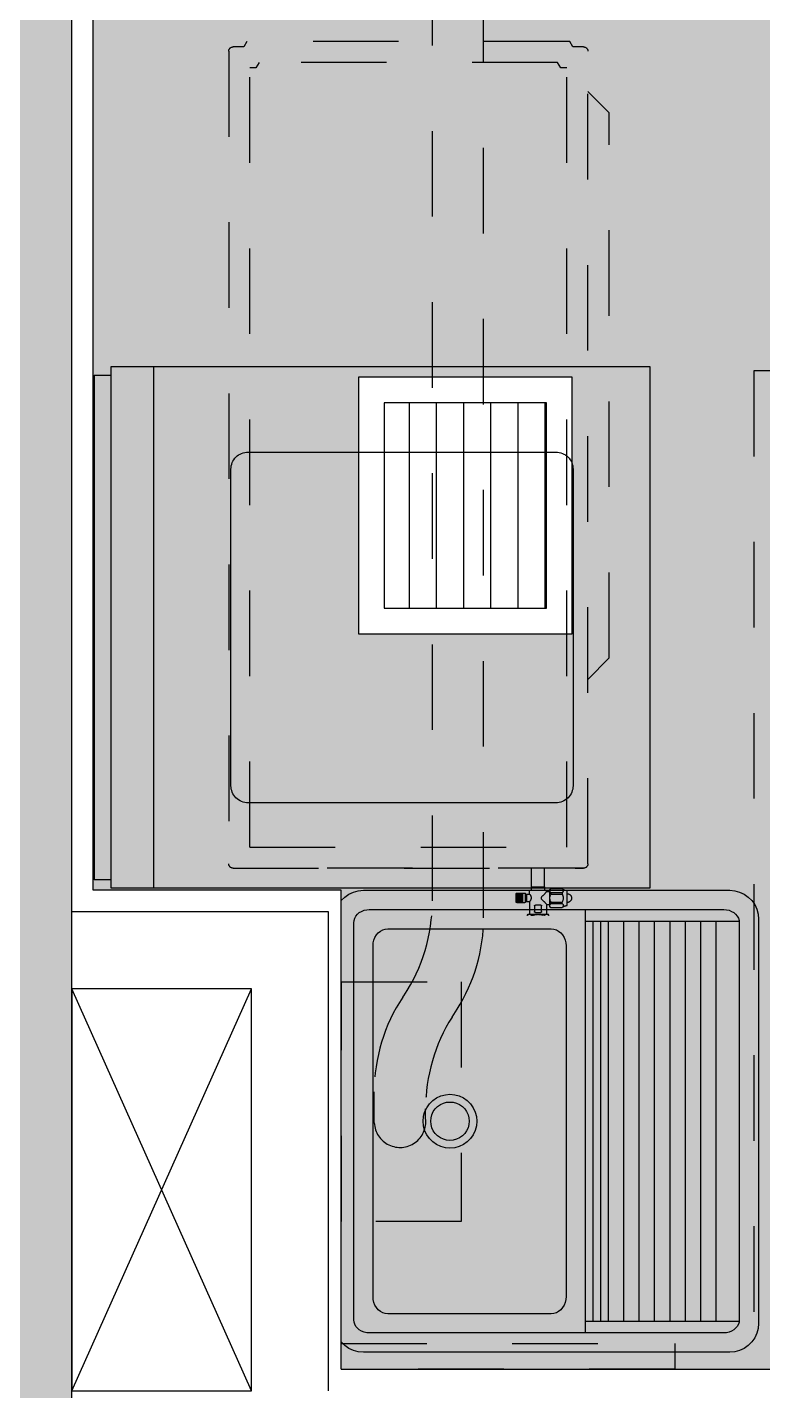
# Model space of a CAD drawing. Header units: metres. Extents: x -23 to 570, y -25 to 184.
# Drawn here: x 25.568 to 26.428, y 7.32 to 8.914 of the extents above; entities that cross this region are included whole.
import ezdxf

# ---------------------------------------------------------------- set-up
doc = ezdxf.new("R2010")
doc.units = ezdxf.units.M
doc.header["$LTSCALE"] = 0.1
for name, pattern in [('DUPLEX INFERIOR$0$10-GGBS-DUO-GAS-DUPLEXINF-T1-PR$0$05_GGP274BSGAAPTIPOT1$0$DASHED', [0.75, 0.5, -0.25]), ('DUPLEX INFERIOR$0$DASHEDX2', [1.5, 1, -0.5]), ('DUPLEX INFERIOR$0$HIDDEN', [9.525, 6.35, -3.175])]:
    doc.linetypes.add(name, pattern=pattern)
for name, color, linetype in [('DUPLEX INFERIOR$0$10-GGBS-DUO-GAS-DUPLEXINF-T1-PR$0$05_GGP274BSGAAPTIPOT1$0$GG-GA0105', 5, 'DUPLEX INFERIOR$0$10-GGBS-DUO-GAS-DUPLEXINF-T1-PR$0$05_GGP274BSGAAPTIPOT1$0$DASHED'), ('DUPLEX INFERIOR$0$3', 2, 'Continuous'), ('DUPLEX INFERIOR$0$4', 2, 'Continuous'), ('DUPLEX INFERIOR$0$5', 2, 'Continuous'), ('DUPLEX INFERIOR$0$ARQ-ALV ACAB', 4, 'Continuous'), ('DUPLEX INFERIOR$0$ARQ-ALV OSSO', 5, 'Continuous'), ('DUPLEX INFERIOR$0$ARQ-CAX', 1, 'Continuous'), ('DUPLEX INFERIOR$0$ARQ-HID', 7, 'Continuous'), ('DUPLEX INFERIOR$0$ARQ-MOB', 7, 'Continuous'), ('DUPLEX INFERIOR$0$ARQ-PRJ', 7, 'DUPLEX INFERIOR$0$DASHEDX2'), ('DUPLEX INFERIOR$0$ARQ-SIM', 1, 'Continuous'), ('DUPLEX INFERIOR$0$MAUROAMARELO', 162, 'DUPLEX INFERIOR$0$DASHEDX2'), ('DUPLEX INFERIOR$0$MAUROVERDE', 3, 'Continuous')]:
    doc.layers.add(name, color=color, linetype=linetype)
doc.layers.add('DUPLEX INFERIOR$0$ARQ-FORRO', color=9, linetype='Continuous', lineweight=5)

# ---------------------------------------------------------------- blocks, each defined once
blk = doc.blocks.new('DUPLEX INFERIOR$0$ARQ-HID-TANQUE')
for p, q in [((-0.2621, -0.0041), (-0.258, 0)), ((-0.258, 0), (0.258, 0)), ((0.258, 0), (0.2621, -0.0041)), ((-0.2695, -0.0199), (-0.268, -0.0143)), ((-0.268, -0.0143), (-0.2655, -0.009)), ((-0.2655, -0.009), (-0.2621, -0.0041)), ((-0.2398, -0.0171), (-0.2373, -0.0157)), ((-0.2373, -0.0157), (-0.2347, -0.0149)), ((-0.2347, -0.0149), (-0.232, -0.0146)), ((-0.232, -0.0146), (0.232, -0.0146)), ((0.232, -0.0146), (0.2347, -0.0149)), ((0.2347, -0.0149), (0.2373, -0.0157)), ((0.2373, -0.0157), (0.2398, -0.0171)), ((0.2621, -0.0041), (0.2655, -0.009)), ((0.2655, -0.009), (0.268, -0.0143)), ((0.268, -0.0143), (0.2695, -0.0199)), ((-0.27, -0.0258), (-0.2695, -0.0199)), ((-0.27, -0.0258), (-0.27, -0.0258)), ((-0.27, -0.4542), (-0.27, -0.0258)), ((-0.2475, -0.0328), (-0.2473, -0.0297)), ((-0.2473, -0.0297), (-0.2466, -0.0266)), ((-0.2466, -0.0266), (-0.2454, -0.0237)), ((-0.2454, -0.0237), (-0.2439, -0.0211)), ((-0.2439, -0.0211), (-0.242, -0.0189)), ((-0.242, -0.0189), (-0.2398, -0.0171)), ((0.2398, -0.0171), (0.242, -0.0189)), ((0.242, -0.0189), (0.2439, -0.0211)), ((0.2439, -0.0211), (0.2454, -0.0237)), ((0.2454, -0.0237), (0.2466, -0.0266)), ((0.2466, -0.0266), (0.2473, -0.0297)), ((0.2473, -0.0297), (0.2475, -0.0328)), ((0.2695, -0.0199), (0.27, -0.0258)), ((0.27, -0.0258), (0.27, -0.4542)), ((-0.2475, -0.0328), (-0.2475, -0.0328)), ((-0.2475, -0.4472), (-0.2475, -0.0328)), ((0.2475, -0.0328), (0.2475, -0.4472)), ((-0.234, -0.2854), (0.234, -0.2854)), ((-0.2695, -0.4601), (-0.27, -0.4542)), ((-0.268, -0.4657), (-0.2695, -0.4601)), ((-0.2473, -0.4504), (-0.2475, -0.4472)), ((-0.2466, -0.4534), (-0.2473, -0.4504)), ((-0.2454, -0.4563), (-0.2466, -0.4534)), ((-0.2439, -0.4589), (-0.2454, -0.4563)), ((-0.242, -0.4611), (-0.2439, -0.4589)), ((-0.2398, -0.463), (-0.242, -0.4611)), ((0.242, -0.4611), (0.2398, -0.463)), ((0.2439, -0.4589), (0.242, -0.4611)), ((0.2454, -0.4563), (0.2439, -0.4589)), ((0.2466, -0.4534), (0.2454, -0.4563)), ((0.2473, -0.4504), (0.2466, -0.4534)), ((0.2475, -0.4472), (0.2473, -0.4504)), ((0.2695, -0.4601), (0.268, -0.4657)), ((0.27, -0.4542), (0.2695, -0.4601)), ((-0.2655, -0.4711), (-0.268, -0.4657)), ((-0.2621, -0.4759), (-0.2655, -0.4711)), ((-0.258, -0.48), (-0.2621, -0.4759)), ((-0.2373, -0.4643), (-0.2398, -0.463)), ((-0.2347, -0.4651), (-0.2373, -0.4643)), ((-0.232, -0.4654), (-0.2347, -0.4651)), ((0.232, -0.4654), (-0.232, -0.4654)), ((0.2347, -0.4651), (0.232, -0.4654)), ((0.2373, -0.4643), (0.2347, -0.4651)), ((0.2398, -0.463), (0.2373, -0.4643)), ((0.2621, -0.4759), (0.258, -0.48)), ((0.2655, -0.4711), (0.2621, -0.4759)), ((0.268, -0.4657), (0.2655, -0.4711)), ((-0.2532, -0.4834), (-0.258, -0.48)), ((-0.2479, -0.4859), (-0.2532, -0.4834)), ((-0.2422, -0.4874), (-0.2479, -0.4859)), ((-0.2364, -0.4879), (-0.2422, -0.4874)), ((0.2364, -0.4879), (-0.2364, -0.4879)), ((0.2422, -0.4874), (0.2364, -0.4879)), ((0.2479, -0.4859), (0.2422, -0.4874)), ((0.2532, -0.4834), (0.2479, -0.4859)), ((0.258, -0.48), (0.2532, -0.4834))]:
    blk.add_line(p, q)
at = {"color": 7}
for p, q in [((-0.2238, -0.0485), (-0.2223, -0.0458)), ((-0.2223, -0.0458), (-0.2203, -0.0433)), ((-0.2203, -0.0433), (-0.2179, -0.0412)), ((-0.2179, -0.0412), (-0.215, -0.0394)), ((-0.215, -0.0394), (-0.2118, -0.0382)), ((-0.2118, -0.0382), (-0.2085, -0.0374)), ((-0.2085, -0.0374), (-0.205, -0.0371)), ((-0.205, -0.0371), (0.205, -0.0371)), ((0.205, -0.0371), (0.2085, -0.0374)), ((0.2085, -0.0374), (0.2118, -0.0382)), ((0.2118, -0.0382), (0.215, -0.0394)), ((0.215, -0.0394), (0.2179, -0.0412)), ((0.2179, -0.0412), (0.2203, -0.0433)), ((0.2203, -0.0433), (0.2223, -0.0458)), ((0.2223, -0.0458), (0.2238, -0.0485)), ((-0.225, -0.0544), (-0.2247, -0.0514)), ((-0.225, -0.0544), (-0.225, -0.0544)), ((-0.225, -0.2456), (-0.225, -0.0544)), ((-0.2247, -0.0514), (-0.2238, -0.0485)), ((0.2238, -0.0485), (0.2247, -0.0514)), ((0.2247, -0.0514), (0.225, -0.0544)), ((0.225, -0.0544), (0.225, -0.2456)), ((-0.0055, -0.0961), (0, -0.0956)), ((0, -0.0956), (0.0055, -0.0961)), ((-0.0296, -0.1164), (-0.0273, -0.1114)), ((-0.0273, -0.1114), (-0.0241, -0.1069)), ((-0.0241, -0.1069), (-0.0202, -0.103)), ((-0.0202, -0.103), (-0.0158, -0.0999)), ((-0.0172, -0.1127), (-0.0145, -0.1099)), ((-0.0158, -0.0999), (-0.0108, -0.0975)), ((-0.0145, -0.1099), (-0.0113, -0.1076)), ((-0.0113, -0.1076), (-0.0077, -0.106)), ((-0.0108, -0.0975), (-0.0055, -0.0961)), ((-0.0077, -0.106), (-0.0039, -0.105)), ((-0.0039, -0.105), (0, -0.1046)), ((0, -0.1046), (0.0039, -0.105)), ((0.0039, -0.105), (0.0077, -0.106)), ((0.0055, -0.0961), (0.0108, -0.0975)), ((0.0077, -0.106), (0.0113, -0.1076)), ((0.0108, -0.0975), (0.0158, -0.0999)), ((0.0113, -0.1076), (0.0145, -0.1099)), ((0.0145, -0.1099), (0.0172, -0.1127)), ((0.0158, -0.0999), (0.0202, -0.103)), ((0.0202, -0.103), (0.0241, -0.1069)), ((0.0241, -0.1069), (0.0273, -0.1114)), ((0.0273, -0.1114), (0.0296, -0.1164)), ((-0.0315, -0.1271), (-0.031, -0.1217)), ((-0.031, -0.1326), (-0.0315, -0.1271)), ((-0.031, -0.1217), (-0.0296, -0.1164)), ((-0.0225, -0.1271), (-0.0222, -0.1232)), ((-0.0222, -0.131), (-0.0225, -0.1271)), ((-0.0222, -0.1232), (-0.0211, -0.1194)), ((-0.0211, -0.1194), (-0.0195, -0.1159)), ((-0.0195, -0.1159), (-0.0172, -0.1127)), ((0.0172, -0.1127), (0.0195, -0.1159)), ((0.0195, -0.1159), (0.0211, -0.1194)), ((0.0211, -0.1194), (0.0222, -0.1232)), ((0.0222, -0.1232), (0.0225, -0.1271)), ((0.0225, -0.1271), (0.0222, -0.131)), ((0.0296, -0.1164), (0.031, -0.1217)), ((0.031, -0.1217), (0.0315, -0.1271)), ((0.0315, -0.1271), (0.031, -0.1326)), ((-0.0296, -0.1379), (-0.031, -0.1326)), ((-0.0273, -0.1429), (-0.0296, -0.1379)), ((-0.0241, -0.1474), (-0.0273, -0.1429)), ((-0.0211, -0.1348), (-0.0222, -0.131)), ((-0.0195, -0.1384), (-0.0211, -0.1348)), ((-0.0172, -0.1416), (-0.0195, -0.1384)), ((-0.0145, -0.1444), (-0.0172, -0.1416)), ((0.0172, -0.1416), (0.0145, -0.1444)), ((0.0195, -0.1384), (0.0172, -0.1416)), ((0.0211, -0.1348), (0.0195, -0.1384)), ((0.0222, -0.131), (0.0211, -0.1348)), ((0.0273, -0.1429), (0.0241, -0.1474)), ((0.0296, -0.1379), (0.0273, -0.1429)), ((0.031, -0.1326), (0.0296, -0.1379)), ((-0.0202, -0.1513), (-0.0241, -0.1474)), ((-0.0158, -0.1544), (-0.0202, -0.1513)), ((-0.0108, -0.1567), (-0.0158, -0.1544)), ((-0.0113, -0.1466), (-0.0145, -0.1444)), ((-0.0077, -0.1483), (-0.0113, -0.1466)), ((-0.0055, -0.1582), (-0.0108, -0.1567)), ((-0.0039, -0.1493), (-0.0077, -0.1483)), ((0, -0.1586), (-0.0055, -0.1582)), ((0, -0.1496), (-0.0039, -0.1493)), ((0.0039, -0.1493), (0, -0.1496)), ((0.0055, -0.1582), (0, -0.1586)), ((0.0077, -0.1483), (0.0039, -0.1493)), ((0.0108, -0.1567), (0.0055, -0.1582)), ((0.0113, -0.1466), (0.0077, -0.1483)), ((0.0158, -0.1544), (0.0108, -0.1567)), ((0.0145, -0.1444), (0.0113, -0.1466)), ((0.0202, -0.1513), (0.0158, -0.1544)), ((0.0241, -0.1474), (0.0202, -0.1513)), ((-0.2247, -0.2486), (-0.225, -0.2456)), ((-0.2238, -0.2515), (-0.2247, -0.2486)), ((-0.2223, -0.2542), (-0.2238, -0.2515)), ((-0.2203, -0.2567), (-0.2223, -0.2542)), ((0.2223, -0.2542), (0.2203, -0.2567)), ((0.2238, -0.2515), (0.2223, -0.2542)), ((0.2247, -0.2486), (0.2238, -0.2515)), ((0.225, -0.2456), (0.2247, -0.2486)), ((-0.2179, -0.2588), (-0.2203, -0.2567)), ((-0.215, -0.2606), (-0.2179, -0.2588)), ((-0.2118, -0.2618), (-0.215, -0.2606)), ((-0.2085, -0.2626), (-0.2118, -0.2618)), ((-0.205, -0.2629), (-0.2085, -0.2626)), ((0.205, -0.2629), (-0.205, -0.2629)), ((0.2085, -0.2626), (0.205, -0.2629)), ((0.2118, -0.2618), (0.2085, -0.2626)), ((0.215, -0.2606), (0.2118, -0.2618)), ((0.2179, -0.2588), (0.215, -0.2606)), ((0.2203, -0.2567), (0.2179, -0.2588)), ((-0.2475, -0.2854), (0.2475, -0.2854)), ((-0.234, -0.4654), (-0.234, -0.2854)), ((0.234, -0.2854), (0.234, -0.4654)), ((-0.234, -0.2944), (0.234, -0.2944)), ((-0.234, -0.2944), (0.234, -0.2944)), ((-0.234, -0.3034), (0.234, -0.3034)), ((-0.234, -0.3124), (0.234, -0.3124)), ((-0.234, -0.3304), (0.234, -0.3304)), ((-0.234, -0.3484), (0.234, -0.3484)), ((-0.234, -0.3664), (0.234, -0.3664)), ((-0.234, -0.3844), (0.234, -0.3844)), ((-0.234, -0.4024), (0.234, -0.4024)), ((-0.234, -0.4204), (0.234, -0.4204)), ((-0.234, -0.4384), (0.234, -0.4384))]:
    blk.add_line(p, q, dxfattribs=at)
blk = doc.blocks.new('DUPLEX INFERIOR$0$pl cx vent')
at = {"layer": 'DUPLEX INFERIOR$0$ARQ-CAX'}
h = blk.add_hatch(dxfattribs=at)
h.set_pattern_fill('LINE', color=255, scale=0.01, angle=90)
h.set_pattern_definition([(90, (10.529542, -8.815224), (-0.03175, 2e-18), [])])
h.paths.add_polyline_path([(-0.22, -0.27), (-0.22, -0.03), (-0.03, -0.03), (-0.03, -0.27)])
for points in [[(-0.25, -0.3), (-0.25, 0), (0, 0), (0, -0.3)], [(-0.22, -0.27), (-0.22, -0.03), (-0.03, -0.03), (-0.03, -0.27)]]:
    blk.add_lwpolyline(points, close=True, dxfattribs=at)
blk = doc.blocks.new('DUPLEX INFERIOR$0$10-GGBS-DUO-GAS-DUPLEXINF-T1-PR$0$gas tipo padrao 2')
at = {"layer": 'DUPLEX INFERIOR$0$ARQ-PRJ', "elevation": 0}
blk.add_lwpolyline([(-28.2847, -14.2373), (-28.1447, -14.2373), (-28.1447, -14.5173), (-28.2847, -14.5173), (-28.2847, -14.2373)], dxfattribs=at)
for points in [[(-28.243, -14.3575), (-28.243, -14.369, -0.142161), (-28.274, -14.4761), (-28.2798, -14.4852, 0.142161), (-28.3109, -14.5923), (-28.3109, -15.9891)], [(-28.183, -14.3524), (-28.183, -14.3888, -0.147688), (-28.2164, -14.4995), (-28.2175, -14.5011, 0.147688), (-28.2509, -14.6118), (-28.2509, -15.9891)]]:
    blk.add_lwpolyline(points, format="xyb", dxfattribs=at)
at = {"layer": 'DUPLEX INFERIOR$0$ARQ-PRJ'}
blk.add_arc((-28.2131, -14.3538, 0), 0.0301, 2.7003, 187.0922, dxfattribs=at)
blk = doc.blocks.new('DUPLEX INFERIOR$0$PL  APTO TIPO 1')
at = {"layer": 'DUPLEX INFERIOR$0$ARQ-FORRO'}
h = blk.add_hatch(color=256, dxfattribs=at)
h.dxf.hatch_style = 1
h.paths.add_polyline_path([(-11.8749, 8.985), (-10.305, 8.985), (-10.305, 7.905), (-10.595, 7.905), (-10.595, 7.345), (-11.8749, 7.345)])
h.paths.add_polyline_path([(-10.865, 8.505), (-10.615, 8.505), (-10.615, 8.205), (-10.865, 8.205)], flags=16)
blk.add_lwpolyline([(-10.865, 8.505), (-10.615, 8.505), (-10.615, 8.205), (-10.865, 8.205)], close=True)
at = {"layer": 'DUPLEX INFERIOR$0$ARQ-ALV ACAB'}
blk.add_line((-10.305, 7.905), (-10.305, 8.985, 0), dxfattribs=at)
for points in [[(-10.595, 7.345), (-10.595, 7.88), (-10.595, 7.905), (-10.305, 7.905)], [(-10.595, 7.345), (-11.1, 7.345)]]:
    blk.add_lwpolyline(points, dxfattribs=at)
at = {"layer": 'DUPLEX INFERIOR$0$ARQ-ALV OSSO'}
for points in [[(-10.28, 7.88), (-10.28, 9.14)], [(-10.58, 7.32), (-10.58, 7.88), (-10.28, 7.88)]]:
    blk.add_lwpolyline(points, dxfattribs=at)
blk.add_lwpolyline([(-10.28, 7.32), (-10.49, 7.32), (-10.49, 7.79), (-10.28, 7.79)], close=True, dxfattribs=at)
at = {"layer": 'DUPLEX INFERIOR$0$ARQ-FORRO'}
blk.add_lwpolyline([(-11.8749, 8.985), (-10.305, 8.985), (-10.305, 7.905), (-10.595, 7.905), (-10.595, 7.345), (-11.8749, 7.345)], close=True, dxfattribs=at)
at = {"layer": 'DUPLEX INFERIOR$0$ARQ-PRJ'}
for points in [[(-11.1074, 8.5122), (-11.0774, 8.5122), (-11.0774, 7.345), (-11.1074, 7.345)], [(-10.9849, 7.345), (-10.595, 7.345), (-10.595, 7.375), (-10.9849, 7.375)]]:
    blk.add_lwpolyline(points, close=True, dxfattribs=at)
at = {"layer": 'DUPLEX INFERIOR$0$ARQ-SIM'}
for points in [[(-10.28, 7.32), (-10.49, 7.79)], [(-10.49, 7.32), (-10.28, 7.79)]]:
    blk.add_lwpolyline(points, dxfattribs=at)
at = {"layer": 'DUPLEX INFERIOR$0$10-GGBS-DUO-GAS-DUPLEXINF-T1-PR$0$05_GGP274BSGAAPTIPOT1$0$GG-GA0105', "xscale": -1, "rotation": 180}
blk.add_blockref('DUPLEX INFERIOR$0$10-GGBS-DUO-GAS-DUPLEXINF-T1-PR$0$gas tipo padrao 2', (17.5494, -6.7193, 0), dxfattribs=at)
at = {"layer": 'DUPLEX INFERIOR$0$ARQ-CAX'}
blk.add_blockref('DUPLEX INFERIOR$0$pl cx vent', (-10.615, 8.505), dxfattribs=at)
at = {"layer": 'DUPLEX INFERIOR$0$ARQ-HID', "extrusion": (0, 0, -1), "zscale": -1.000000000000004, "rotation": 90}
blk.add_blockref('DUPLEX INFERIOR$0$ARQ-HID-TANQUE', (10.595, 7.635), dxfattribs=at)
blk = doc.blocks.new('DUPLEX INFERIOR$0$MAQ-LAVAR-ROUPA')
blk.add_lwpolyline([(0, 0.65), (0.61, 0.65), (0.61, 0.02), (0, 0.02)], close=True)
blk.add_lwpolyline([(0.1, 0.18), (0.1, 0.54, -0.414214), (0.12, 0.56), (0.49, 0.56, -0.414214), (0.51, 0.54), (0.51, 0.18, -0.414214), (0.49, 0.16), (0.12, 0.16, -0.414214)], format="xyb", close=True)
for points in [[(0.61, 0.07), (0, 0.07)], [(0.6, 0.02), (0.6, 0), (0.01, 0), (0.01, 0.02)], [(0.01, 0), (0.6, 0)]]:
    blk.add_lwpolyline(points)
blk = doc.blocks.new('DUPLEX INFERIOR$0$LAYOUT DUP INF TIPO 1')
at = {"layer": 'DUPLEX INFERIOR$0$ARQ-MOB', "xscale": -1.000000000000001, "rotation": 90}
blk.add_blockref('DUPLEX INFERIOR$0$MAQ-LAVAR-ROUPA', (10.924, -0.4727), dxfattribs=at)
blk = doc.blocks.new('DUPLEX INFERIOR$0$CDS1')
at = {"layer": 'DUPLEX INFERIOR$0$MAUROAMARELO'}
for p, q in [((8267.2956, 3268.3306, 0), (8267.3083, 3268.3306, 0)), ((8267.3083, 3268.3306, 0), (8267.3119, 3268.3368, 0)), ((8267.3119, 3268.3368, 0), (8267.6893, 3268.3368, 0)), ((8267.6893, 3268.3368, 0), (8267.6929, 3268.3306, 0)), ((8267.6929, 3268.3306, 0), (8267.7056, 3268.3306, 0)), ((8267.2906, 3267.3756, 0), (8267.2906, 3268.3256, 0)), ((8267.7106, 3268.3256, 0), (8267.7106, 3267.3756, 0)), ((8267.3151, 3267.3951, 0), (8267.3151, 3268.3061, 0)), ((8267.3151, 3268.3061, 0), (8267.3224, 3268.3061, 0)), ((8267.3224, 3268.3061, 0), (8267.326, 3268.3123, 0)), ((8267.326, 3268.3123, 0), (8267.6752, 3268.3123, 0)), ((8267.6752, 3268.3123, 0), (8267.6788, 3268.3061, 0)), ((8267.6788, 3268.3061, 0), (8267.6861, 3268.3061, 0)), ((8267.6861, 3267.3951, 0), (8267.6861, 3268.3061, 0)), ((8267.2906, 3268.2786, 0), (8267.2656, 3268.2536, 0)), ((8267.2656, 3267.6163, 0), (8267.2656, 3268.2536, 0)), ((8267.2906, 3267.5913, 0), (8267.2656, 3267.6163, 0)), ((8267.6861, 3267.3951, 0), (8267.3151, 3267.3951, 0)), ((8267.7056, 3267.3706, 0), (8267.2956, 3267.3706, 0)), ((8267.2956, 3267.3706, 0), (8267.6893, 3267.3706, 0)), ((8267.3416, 3267.3706, 0), (8267.3416, 3267.3487, 0)), ((8267.3568, 3267.3706, 0), (8267.3568, 3267.3487, 0)), ((8267.3149, 3267.3269, 0), (8267.3149, 3267.3443, 0)), ((8267.3338, 3267.3467, 0), (8267.3208, 3267.3467, 0)), ((8267.3338, 3267.342, 0), (8267.3208, 3267.342, 0)), ((8267.3208, 3267.342, 0), (8267.3208, 3267.3402, 0)), ((8267.3338, 3267.342, 0), (8267.3208, 3267.342, 0)), ((8267.3208, 3267.342, 0), (8267.3208, 3267.3402, 0)), ((8267.3338, 3267.3402, 0), (8267.3208, 3267.3402, 0)), ((8267.3338, 3267.3402, 0), (8267.3208, 3267.3402, 0)), ((8267.3351, 3267.3457, 0), (8267.3338, 3267.3467, 0)), ((8267.3338, 3267.342, 0), (8267.3338, 3267.3402, 0)), ((8267.3338, 3267.342, 0), (8267.3338, 3267.3402, 0)), ((8267.3351, 3267.3254, 0), (8267.3351, 3267.3457, 0)), ((8267.3389, 3267.3432, 0), (8267.3351, 3267.3432, 0)), ((8267.3389, 3267.3435, 0), (8267.3389, 3267.3437, 0)), ((8267.3389, 3267.3432, 0), (8267.3389, 3267.3436, 0)), ((8267.3579, 3267.3448, 0), (8267.34, 3267.3448, 0)), ((8267.3569, 3267.3487, 0), (8267.3415, 3267.3487, 0)), ((8267.3415, 3267.3487, 0), (8267.3415, 3267.3448, 0)), ((8267.3569, 3267.3487, 0), (8267.3569, 3267.3448, 0)), ((8267.3589, 3267.3402, 0), (8267.3589, 3267.3437, 0)), ((8267.362, 3267.3402, 0), (8267.3589, 3267.3402, 0)), ((8267.362, 3267.3315, 0), (8267.362, 3267.3402, 0)), ((8267.3636, 3267.3313, 0), (8267.3636, 3267.3404, 0)), ((8267.3735, 3267.3415, 0), (8267.3646, 3267.3415, 0)), ((8267.3667, 3267.3303, 0), (8267.3667, 3267.3415, 0)), ((8267.3733, 3267.3408, 0), (8267.3667, 3267.3408, 0)), ((8267.3733, 3267.3303, 0), (8267.3733, 3267.3415, 0)), ((8267.3746, 3267.3313, 0), (8267.3746, 3267.3404, 0)), ((8267.3208, 3267.3292, 0), (8267.3208, 3267.331, 0)), ((8267.3338, 3267.331, 0), (8267.3208, 3267.331, 0)), ((8267.3338, 3267.3292, 0), (8267.3208, 3267.3292, 0)), ((8267.3338, 3267.3244, 0), (8267.3208, 3267.3244, 0)), ((8267.3338, 3267.3292, 0), (8267.3338, 3267.331, 0)), ((8267.3351, 3267.3254, 0), (8267.3338, 3267.3244, 0)), ((8267.3389, 3267.328, 0), (8267.3351, 3267.328, 0)), ((8267.3389, 3267.328, 0), (8267.3389, 3267.3167, 0)), ((8267.3448, 3267.3199, 0), (8267.3448, 3267.3264, 0)), ((8267.3458, 3267.3275, 0), (8267.352, 3267.3275, 0)), ((8267.3531, 3267.3264, 0), (8267.3531, 3267.3199, 0)), ((8267.362, 3267.3315, 0), (8267.3589, 3267.3315, 0)), ((8267.3589, 3267.3315, 0), (8267.3589, 3267.3167, 0)), ((8267.3636, 3267.3397, 0), (8267.362, 3267.3397, 0)), ((8267.3636, 3267.3321, 0), (8267.362, 3267.3321, 0)), ((8267.3735, 3267.3303, 0), (8267.3646, 3267.3303, 0)), ((8267.3733, 3267.3401, 0), (8267.3667, 3267.3401, 0)), ((8267.3733, 3267.3393, 0), (8267.3667, 3267.3393, 0)), ((8267.3733, 3267.3386, 0), (8267.3667, 3267.3386, 0)), ((8267.3733, 3267.3379, 0), (8267.3667, 3267.3379, 0)), ((8267.3733, 3267.3372, 0), (8267.3667, 3267.3372, 0)), ((8267.3733, 3267.3372, 0), (8267.3667, 3267.3372, 0)), ((8267.3733, 3267.3365, 0), (8267.3667, 3267.3365, 0)), ((8267.3733, 3267.3359, 0), (8267.3667, 3267.3359, 0)), ((8267.3733, 3267.3353, 0), (8267.3667, 3267.3353, 0)), ((8267.3733, 3267.3345, 0), (8267.3667, 3267.3345, 0)), ((8267.3733, 3267.3345, 0), (8267.3667, 3267.3345, 0)), ((8267.3733, 3267.3338, 0), (8267.3667, 3267.3338, 0)), ((8267.3733, 3267.3331, 0), (8267.3667, 3267.3331, 0)), ((8267.3733, 3267.3324, 0), (8267.3667, 3267.3324, 0)), ((8267.3733, 3267.3317, 0), (8267.3667, 3267.3317, 0)), ((8267.3733, 3267.331, 0), (8267.3667, 3267.331, 0)), ((8267.336, 3267.3154, 0), (8267.3372, 3267.3167, 0)), ((8267.3606, 3267.3167, 0), (8267.3372, 3267.3167, 0)), ((8267.3413, 3267.3157, 0), (8267.3438, 3267.3157, 0)), ((8267.352, 3267.3188, 0), (8267.3458, 3267.3188, 0)), ((8267.3566, 3267.3157, 0), (8267.3541, 3267.3157, 0)), ((8267.3618, 3267.3154, 0), (8267.3606, 3267.3167, 0))]:
    blk.add_line(p, q, dxfattribs=at)
for centre, radius, start, end in [((8267.2956, 3268.3256, 0), 0.005, 90, 180), ((8267.7056, 3268.3256, 0), 0.005, 0, 90), ((8267.2956, 3267.3756, 0), 0.005, 180, 270), ((8267.3149, 3267.3356, 0), 0.00517, 90, 270), ((8267.3149, 3267.3531, 0), 0.00883, 270, 303.2043), ((8267.3222, 3267.3444, 0), 0.00279, 121.1036, 238.8964), ((8267.328, 3267.3356, 0), 0.00859, 147.4828, 212.5172), ((8267.3324, 3267.3444, 0), 0.00279, 301.1036, 58.8964), ((8267.3265, 3267.3356, 0), 0.00859, 327.4828, 32.5172), ((8267.34, 3267.3437, 0), 0.00108, 90, 180), ((8267.3669, 3267.3642, 0), 0.035, 216.8549, 229.9897), ((8267.3629, 3267.3359, 0), 0.00591, 132.4469, 227.5531), ((8267.3579, 3267.3437, 0), 0.00108, 0, 90), ((8267.3646, 3267.3404, 0), 0.00108, 90, 180), ((8267.3735, 3267.3404, 0), 0.00108, 0, 90), ((8267.3149, 3267.318, 0), 0.00883, 56.7957, 90), ((8267.3222, 3267.3268, 0), 0.00279, 121.1036, 238.8964), ((8267.3324, 3267.3268, 0), 0.00279, 301.1036, 58.8964), ((8267.3669, 3267.307, 0), 0.035, 130.0103, 143.1451), ((8267.3411, 3267.3356, 0), 0.00379, 331.5684, 28.4316), ((8267.3458, 3267.3264, 0), 0.00108, 90, 180), ((8267.352, 3267.3264, 0), 0.00108, 0, 90), ((8267.3646, 3267.3313, 0), 0.00108, 180, 270), ((8267.3735, 3267.3313, 0), 0.00108, 270, 360), ((8267.3388, 3267.3131, 0), 0.00358, 46.1862, 140.5423), ((8267.3489, 3267.3021, 0), 0.0145, 69.2202, 110.7798), ((8267.3458, 3267.3199, 0), 0.00108, 180, 270), ((8267.352, 3267.3199, 0), 0.00108, 270, 0), ((8267.3591, 3267.3131, 0), 0.00358, 39.4577, 133.8138)]:
    blk.add_arc(centre, radius, start, end, dxfattribs=at)
at = {"layer": 'DUPLEX INFERIOR$0$MAUROVERDE', "linetype": 'DUPLEX INFERIOR$0$HIDDEN'}
blk.add_arc((8267.7056, 3267.3756, 0), 0.005, 270, 0, dxfattribs=at)
blk = doc.blocks.new('DUPLEX INFERIOR$0$A$Cd2f0d47f')
at = {"layer": 'DUPLEX INFERIOR$0$MAUROAMARELO', "xscale": -1, "rotation": 180}
blk.add_blockref('DUPLEX INFERIOR$0$CDS1', (-8267.5791, 3267.3447, 0), dxfattribs=at)
blk = doc.blocks.new('DUPLEX INFERIOR$0$EST-LO-11-DPS-R00')
at = {"layer": 'DUPLEX INFERIOR$0$3'}
h = blk.add_hatch(color=8, dxfattribs=at)
h.dxf.hatch_style = 1
h.paths.add_polyline_path([(-2548.999343, 77.995239), (-2561.999343, 77.995239), (-2561.999343, -195.997845), (-2399.510997, -195.997845), (-2399.510997, -182.997845), (-2548.999343, -182.997845)], flags=17)
h.paths.add_polyline_path([(-1534.999687, -195.99998), (-1385.510847, -195.99998), (-1385.510847, -183.000162), (-1534.999687, -183.000162), (-1534.999687, 77.996564), (-1547.999687, 77.996564), (-1547.999687, -232.000655), (-1995.001965, -232.000655), (-1995.001965, -100.000255), (-2008.001965, -100.000255), (-2008.001965, -232.000956), (-2253.500545, -232.000956), (-2253.500545, -245.000515), (-1534.999687, -245.000515)], flags=17)
h.paths.add_polyline_path([(-2399.510997, -445.004573), (-2561.999822, -445.004573), (-2561.999822, -718.997885), (-2548.999822, -718.997885), (-2548.999822, -458.004573), (-2399.510997, -458.004573)], flags=17)
h.paths.add_polyline_path([(-232.004486, -395.998796), (719.496112, -396.003017), (719.496112, -409.003017), (473.006123, -409.003017), (473.006123, -541.00374), (459.996043, -541.00374), (459.996043, -409.002436), (12.995548, -409.002436), (12.995548, -937.000989), (-251.979379, -937.000989), (-251.979379, -924.007258), (-232.004327, -924.007258), (-232.004327, -855.00029), (-213.00434, -855.00029), (-213.00434, -924.000989), (-0.004452, -924.000989), (-0.004452, -414.999045), (-213.004452, -414.999045), (-213.004452, -481.999806), (-232.004486, -481.999806)])
h.paths.add_polyline_path([(719.496112, -244.999631), (-57.501936, -244.996565), (-57.501936, -225.996565), (0, -225.996565), (0, 0), (-236.004459, 0), (-236.004459, -245.001184), (-249.004459, -245.001184), (-249.004459, 12.999153), (-0.000305, 12.999153), (-0.000305, 282.997758), (-504.003335, 282.997758), (-504.003335, -245.001184), (-517.003335, -245.001184), (-517.003335, 295.998453), (12.994618, 295.998453), (12.994618, -232.000212), (459.996043, -232.000212), (459.996043, -99.998908), (472.996043, -99.998908), (472.996043, -231.999631), (719.496112, -231.999631)])
h.paths.add_polyline_path([(-993.00031, -541.00374), (-993.00031, -409.003017), (-1239.500379, -409.003017), (-1239.500379, -396.003017), (-520.003335, -396.002991), (-520.003335, -409.002991), (-980.00031, -409.002436), (-980.00031, -541.00374)])
h.paths.add_polyline_path([(-2253.500545, -396.001692), (-1534.999904, -396.002133), (-1534.999904, -445.002668), (-1385.510832, -445.002668), (-1385.510832, -458.002486), (-1534.999904, -458.002486), (-1534.999904, -718.997619), (-1547.999904, -718.997619), (-1547.999904, -409.001461), (-1995.001777, -409.001461), (-1995.001777, -540.99621), (-2008.001965, -540.99621), (-2008.001965, -409.001316), (-2253.500545, -409.001316)])
h.paths.add_polyline_path([(1027.995404, -445.001113), (865.506331, -445.001113), (865.506331, -458.001113), (1014.995404, -458.001113), (1014.995404, -718.997491), (1027.995404, -718.997491)])
h.paths.add_polyline_path([(-520.003335, -244.999631), (-520.003335, -232.000212), (-980.00031, -232.000212), (-980.00031, -99.998908), (-993.00031, -99.998908), (-993.00031, -231.999631), (-1239.500379, -231.999631), (-1239.500379, -244.999631)])
h.paths.add_polyline_path([(1245.999783, -327.001325), (1689.007686, -327.001325), (1689.007686, -314.001325), (1245.999783, -314.001325)])
h.paths.add_polyline_path([(1027.995156, -196.001535), (1027.995156, 77.998295), (1014.995156, 77.998295), (1014.995156, -183.001611), (865.506331, -183.001611), (865.506331, -196.001535)])
h.paths.add_polyline_path([(-3223.007243, -327.001325), (-2779.99934, -327.001325), (-2779.99934, -314.001325), (-3223.007243, -314.001325)])
h.paths.add_polyline_path([(-517.003335, -937.001848), (-352.982201, -937.001848), (-352.982201, -924.001848), (-504.003335, -924.001848), (-504.003335, -395.998796), (-517.003335, -395.998796)])
h.paths.add_polyline_path([(1015.01125, -327.001325), (1155.51125, -327.001325), (1155.51125, -314.001325), (1015.01125, -314.001325)])
h.paths.add_polyline_path([(-2689.510807, -327.001325), (-2549.010807, -327.001325), (-2549.010807, -314.001325), (-2689.510807, -314.001325)])
edge = h.paths.add_edge_path()
edge.add_line((-2253.500545, -245.000956), (-2253.500545, -232.000956))
edge.add_line((-2253.500545, -232.000956), (-2008.001965, -232.000956))
edge.add_line((-2008.001965, -232.000956), (-2008.001965, -100.000255))
edge.add_line((-2008.001965, -100.000255), (-1995.001965, -100.000255))
edge.add_line((-1995.001965, -100.000255), (-1995.001965, -232.000655))
edge.add_line((-1995.001965, -232.000655), (-1547.999687, -232.000655))
edge.add_line((-1547.999687, -232.000655), (-1547.999687, 77.996564))
edge.add_line((-1547.999687, 77.996564), (-1534.999687, 77.996564))
edge.add_line((-1534.999687, 77.996564), (-1534.999687, -183.000162))
edge.add_line((-1534.999687, -183.000162), (-1385.510847, -183.000162))
edge.add_line((-1385.510847, -183.000162), (-1385.510847, -195.99998))
edge.add_line((-1385.510847, -195.99998), (-1534.999687, -195.99998))
edge.add_line((-1534.999687, -195.99998), (-1534.999687, -245.000515))
edge.add_line((-1534.999687, -245.000515), (-2253.500545, -245.000515))
edge.add_line((-2399.510997, -445.004573), (-2561.999822, -445.004573))
edge.add_line((-2561.999822, -445.004573), (-2561.999822, -718.997885))
edge.add_line((-2561.999822, -718.997885), (-2548.999822, -718.997885))
edge.add_line((-2548.999822, -718.997885), (-2548.999822, -458.004573))
edge.add_line((-2548.999822, -458.004573), (-2399.510997, -458.004573))
edge.add_line((-2399.510997, -458.004573), (-2399.510997, -445.004803))
edge.add_line((-2561.999343, 77.995239), (-2561.999343, -195.997845))
edge.add_line((-2561.999343, -195.997845), (-2399.510997, -195.997845))
edge.add_line((-2399.510997, -195.997845), (-2399.510997, -182.997845))
edge.add_line((-2399.510997, -182.997845), (-2548.999343, -182.997845))
edge.add_line((-2548.999343, -182.997845), (-2548.999343, 77.995239))
edge.add_line((-2548.999343, 77.995239), (-2561.999822, 77.995239))
at = {"layer": 'DUPLEX INFERIOR$0$4'}
h = blk.add_hatch(color=8, dxfattribs=at)
h.dxf.hatch_style = 1
h.paths.add_polyline_path([(592.00078, 295.99876), (509.070038, 295.99876), (509.070038, 282.998799), (579.00078, 282.998799), (579.00078, 152.998392), (592.00078, 152.998392)], flags=17)
h.paths.add_polyline_path([(278.996047, 282.998965), (358.065003, 282.998965), (358.065003, 295.998882), (225.532296, 295.998882), (225.532296, 282.997551), (265.996047, 282.997551), (265.996047, -16.99916), (278.996047, -16.99916)], flags=17)
h.paths.add_polyline_path([(278.996063, -624.003488), (265.996063, -624.003488), (265.996063, -924.000199), (225.532312, -924.000199), (225.532312, -937.00153), (358.065018, -937.00153), (358.065018, -924.001613), (278.996063, -924.001613)], flags=17)
h.paths.add_polyline_path([(592.000796, -794.000771), (579.000796, -794.000771), (579.000796, -924.001447), (509.070053, -924.001447), (509.070053, -937.001408), (592.000796, -937.001408)], flags=17)
h.paths.add_polyline_path([(1736.995331, -901.001351), (1729.988975, -901.001351), (1729.988975, -569.001318), (1716.988975, -569.001318), (1716.988975, -901.001351), (1662.988975, -901.001351), (1662.988975, -914.001323), (1736.995331, -914.001323)], flags=17)
h.paths.add_polyline_path([(2137.995113, -539.001566), (2124.995113, -539.001566), (2124.995113, -901.001323), (2061.998395, -901.001323), (2061.998395, -914.001323), (2137.995113, -914.001323)], flags=17)
h.paths.add_polyline_path([(2137.99511, 272.998675), (2061.998393, 272.998675), (2061.998393, 259.998675), (2124.99511, 259.998675), (2124.99511, -102.001082), (2137.99511, -102.001082)], flags=17)
h.paths.add_polyline_path([(1737.001468, 272.998675), (1662.995113, 272.998675), (1662.995113, 259.998703), (1716.995113, 259.998703), (1716.995113, -72.00133), (1729.995113, -72.00133), (1729.995113, 259.998703), (1737.001468, 259.998703)], flags=17)
h.paths.add_polyline_path([(-745.53658, 295.998882), (-878.069286, 295.998882), (-878.069286, 282.998589), (-799.000061, 282.998589), (-799.000061, -16.99916), (-786.000061, -16.99916), (-786.000061, 282.997175), (-745.53658, 282.997175)], flags=17)
h.paths.add_polyline_path([(-520.003335, 296), (-594.536549, 296), (-594.536549, 283), (-533.003335, 283), (-533.003335, -231.999657), (-520.003335, -231.999657)], flags=17)
h.paths.add_polyline_path([(-520.003335, -409.002981), (-533.003335, -409.002981), (-533.003335, -924.002648), (-594.536549, -924.002648), (-594.536549, -937.002648), (-520.003335, -937.002648)], flags=17)
h.paths.add_polyline_path([(-745.536564, -923.999823), (-786.000045, -923.999823), (-786.000045, -624.003488), (-799.000045, -624.003488), (-799.000045, -924.001237), (-878.06927, -924.001237), (-878.06927, -937.00153), (-745.536564, -937.00153)], flags=17)
h.paths.add_polyline_path([(-3658.999778, -539.001566), (-3671.999778, -539.001566), (-3671.999778, -914.001323), (-3596.003061, -914.001323), (-3596.003061, -900.998934), (-3658.999778, -900.998934)], flags=17)
h.paths.add_polyline_path([(-3250.993641, -569.001318), (-3263.993641, -569.001318), (-3263.993641, -900.998962), (-3270.999997, -900.998962), (-3270.999997, -914.001323), (-3196.993641, -914.001323), (-3196.993641, -900.998962), (-3250.993641, -900.998962)], flags=17)
h.paths.add_polyline_path([(-2043.069595, -924.001447), (-2113.000337, -924.001447), (-2113.000337, -794.001191), (-2126.000337, -794.001191), (-2126.000337, -937.001408), (-2043.069595, -937.001408)], flags=17)
h.paths.add_polyline_path([(-1759.536745, -923.999823), (-1802.000496, -923.999823), (-1802.000496, -624.003488), (-1815.000496, -624.003488), (-1815.000496, -924.001237), (-1892.069452, -924.001237), (-1892.069452, -937.00153), (-1759.536745, -937.00153)], flags=17)
h.paths.add_polyline_path([(-3250.993641, 259.996314), (-3196.993641, 259.996314), (-3196.993641, 272.998675), (-3270.999997, 272.998675), (-3270.999997, 259.996314), (-3263.993641, 259.996314), (-3263.993641, -72.00133), (-3250.993641, -72.00133)], flags=17)
h.paths.add_polyline_path([(-3658.999778, 259.996286), (-3596.003061, 259.996286), (-3596.003061, 272.998675), (-3671.999778, 272.998675), (-3671.999778, -102.001082), (-3658.999778, -102.001082)], flags=17)
h.paths.add_polyline_path([(870.51125, -327.001325), (1015.01125, -327.001325), (1015.01125, -314.001325), (870.51125, -314.001325)], flags=17)
h.paths.add_polyline_path([(1517.998246, -449.002012), (1531.000227, -449.002012), (1531.000227, -327.001324), (1517.998246, -327.001324)], flags=17)
h.paths.add_polyline_path([(1689.007686, -327.001325), (1803.000199, -327.001325), (1803.000199, -314.002172), (1689.007686, -314.002172)], flags=17)
h.paths.add_polyline_path([(1518.002686, -314.002172), (1531.002686, -314.002172), (1531.002686, -192.002332), (1518.002686, -192.002332)], flags=17)
h.paths.add_polyline_path([(-3065.002243, -314.002172), (-3052.002243, -314.002172), (-3052.002243, -192.002332), (-3065.002243, -192.002332)], flags=17)
h.paths.add_polyline_path([(-3064.999784, -449.002012), (-3051.997803, -449.002012), (-3051.997803, -327.002172), (-3064.999784, -327.002172)], flags=17)
h.paths.add_polyline_path([(-3336.999755, -327.001324), (-3223.007243, -327.001324), (-3223.007243, -314.001325), (-3336.999755, -314.001325)], flags=17)
h.paths.add_polyline_path([(-2549.010807, -327.001325), (-2404.510807, -327.001325), (-2404.510807, -314.001325), (-2549.010807, -314.001325)], flags=17)
h.paths.add_polyline_path([(74.532066, -924.005286), (12.995548, -924.005286), (12.995548, -937.000989), (74.532066, -937.000989)], flags=17)
h.paths.add_polyline_path([(-1372.998858, -46.500032), (-1359.998858, -46.500032), (-1359.998858, 165.999968), (-1372.998858, 165.999968)], flags=17)
h.paths.add_polyline_path([(-2548.999822, -718.997885), (-2561.999822, -718.997885), (-2561.999822, -936.998934), (-2548.999822, -936.998934)], flags=17)
h.paths.add_polyline_path([(-2561.999822, -445.004573), (-2635.996513, -445.004573), (-2635.996513, -458.001295), (-2561.999822, -458.001295)], flags=17)
h.paths.add_polyline_path([(-1112.000061, 295.99876), (-1112.000061, 152.998767), (-1099.000187, 152.998767), (-1099.000187, 282.998799), (-1029.069445, 282.998799), (-1029.069445, 295.99876)], flags=17)
h.paths.add_polyline_path([(-2736.996513, -763.91298), (-2723.996513, -763.91298), (-2723.996513, -620.91298), (-2736.996513, -620.91298)], flags=17)
h.paths.add_polyline_path([(-2736.996513, -20.089668), (-2723.996513, -20.089668), (-2723.996513, 122.910332), (-2736.996513, 122.910332)], flags=17)
h.paths.add_polyline_path([(1027.995404, -718.997491), (1014.995404, -718.997491), (1014.995404, -936.998627), (1027.995404, -936.998627)], flags=17)
h.paths.add_polyline_path([(1101.995156, -445.001113), (1027.995404, -445.001113), (1027.995404, -457.997884), (1101.995156, -457.997884)], flags=17)
h.paths.add_polyline_path([(2138.000201, -253.001325), (2125.000197, -253.001325), (2125.000197, -314.001325), (1853.000199, -314.001325), (1853.000199, -327.001324), (2125.000219, -327.001324), (2125.000219, -388.001325), (2138.000201, -388.001325)])
h.paths.add_polyline_path([(839.999696, -46.499368), (852.999696, -46.499368), (852.999696, 166.000632), (839.999696, 166.000632)], flags=17)
h.paths.add_polyline_path([(839.999696, -807.00328), (852.999696, -807.00328), (852.999696, -594.50328), (839.999696, -594.50328)], flags=17)
h.paths.add_polyline_path([(-2386.999253, -807.00328), (-2373.999253, -807.00328), (-2373.999253, -594.50328), (-2386.999253, -594.50328)], flags=17)
h.paths.add_polyline_path([(1189.996956, -763.91298), (1202.996956, -763.91298), (1202.996956, -620.91298), (1189.996956, -620.91298)], flags=17)
h.paths.add_polyline_path([(1189.996956, -20.089668), (1202.996956, -20.089668), (1202.996956, 122.910332), (1189.996956, 122.910332)], flags=17)
h.paths.add_polyline_path([(-2984.999916, -914.001323), (-2984.999916, -750.999946), (-2997.999778, -750.999946), (-2997.999778, -900.997727), (-3045.999778, -900.997727), (-3045.999778, -914.001323)], flags=17)
h.paths.add_polyline_path([(1451.000359, 272.998675), (1451.000359, 109.997373), (1464.000222, 109.997373), (1464.000222, 259.995079), (1512.000221, 259.995079), (1512.000221, 272.998675)], flags=17)
h.paths.add_polyline_path([(1451.000359, -914.001323), (1512.000221, -914.001323), (1512.000221, -900.997727), (1464.000222, -900.997727), (1464.000222, -751.000021), (1451.000359, -751.000021)], flags=17)
h.paths.add_polyline_path([(-1372.998858, -807.001266), (-1359.998858, -807.001266), (-1359.998858, -594.501266), (-1372.998858, -594.501266)], flags=17)
h.paths.add_polyline_path([(-1099.000046, -794.001415), (-1111.99992, -794.001415), (-1111.99992, -937.001408), (-1029.069303, -937.001408), (-1029.069303, -924.001447), (-1099.000046, -924.001447)], flags=17)
h.paths.add_polyline_path([(-2561.999366, -183.001307), (-2635.999822, -183.001307), (-2635.999822, -196.001304), (-2561.999343, -195.997845)], flags=17)
h.paths.add_polyline_path([(-2549.004314, 295.991967), (-2561.999366, 295.991967), (-2561.999366, 77.995239), (-2549.004314, 77.995239)], flags=17)
h.paths.add_polyline_path([(1797.998392, -914.001296), (1910.998392, -914.001296), (1910.998392, -901.001323), (1797.998392, -901.001323)], flags=17)
h.paths.add_polyline_path([(1101.995156, -183.004764), (1027.995156, -183.004764), (1027.995156, -196.001535), (1101.995156, -196.001535)], flags=17)
h.paths.add_polyline_path([(1027.995156, 295.998392), (1014.995156, 295.998392), (1014.995156, 77.998295), (1027.995156, 77.998295)], flags=17)
h.paths.add_polyline_path([(1797.998392, 259.998675), (1910.998392, 259.998675), (1910.998392, 272.998648), (1797.998392, 272.998648)], flags=17)
h.paths.add_polyline_path([(-1534.999904, -718.997619), (-1547.999935, -718.997619), (-1547.999672, -924.00172), (-1608.536714, -924.00172), (-1608.53673, -937.001381), (-1482.999904, -937.001381), (-1482.999904, -924.002611), (-1534.999904, -924.002611)], flags=17)
h.paths.add_polyline_path([(-3445.003058, -914.001296), (-3332.003058, -914.001296), (-3332.003058, -900.998934), (-3445.003058, -900.998934)], flags=17)
h.paths.add_polyline_path([(74.531441, 295.998453), (12.994618, 295.998453), (12.994618, 282.998733), (74.531441, 282.998733)], flags=17)
h.paths.add_polyline_path([(-3658.999753, -253.001325), (-3671.999758, -253.001325), (-3671.999758, -388.001325), (-3658.999775, -388.001325), (-3658.999775, -327.001324), (-3386.999755, -327.001324), (-3386.999755, -314.001325), (-3658.999753, -314.001325)], flags=17)
h.paths.add_polyline_path([(-1482.999919, 295.998733), (-1608.53673, 295.998733), (-1608.53673, 282.999072), (-1547.999687, 282.999072), (-1547.999687, 77.996564), (-1534.999919, 77.996564), (-1534.999919, 282.999963), (-1482.999919, 282.999963)], flags=17)
h.paths.add_polyline_path([(-2126.000352, 295.99876), (-2126.000352, 152.998767), (-2113.000352, 152.998767), (-2113.000352, 282.99876), (-2043.06961, 282.99876), (-2043.06961, 295.99876)], flags=17)
h.paths.add_polyline_path([(-2386.999253, 11.500632), (-2373.999253, 11.500632), (-2373.999253, 166.000632), (-2386.999253, 166.000632)], flags=17)
h.paths.add_polyline_path([(-2984.999916, 272.998675), (-3045.999916, 272.998675), (-3045.999916, 259.998675), (-2997.999916, 259.998675), (-2997.999916, 109.998591), (-2984.999916, 109.998591)], flags=17)
h.paths.add_polyline_path([(-3445.003058, 259.996286), (-3332.003058, 259.996286), (-3332.003058, 272.998648), (-3445.003058, 272.998648)], flags=17)
h.paths.add_polyline_path([(-1815.007394, 30.00084), (-1802.007394, 30.00084), (-1802.007394, 188.50084), (-1815.007394, 188.50084)], flags=17)
h.paths.add_polyline_path([(-1892.036745, 282.997514), (-1759.536745, 282.997514), (-1759.536745, 295.997514), (-1892.036745, 295.997514)], flags=17)
edge = h.paths.add_edge_path()
edge.add_line((592.000796, 295.99876), (509.070038, 295.99876))
edge.add_line((509.070038, 295.99876), (509.070038, 282.998799))
edge.add_line((509.070038, 282.998799), (579.00078, 282.998799))
edge.add_line((579.00078, 282.998799), (579.00078, 152.998392))
edge.add_line((579.00078, 152.998392), (592.00078, 152.998392))
edge.add_line((592.00078, 152.998392), (592.00078, 295.99876))
edge.add_line((592.000796, -937.001408), (592.000796, -794.000771))
edge.add_line((592.000796, -794.000771), (579.000796, -794.000771))
edge.add_line((579.000796, -794.000771), (579.000796, -924.001447))
edge.add_line((579.000796, -924.001447), (509.070053, -924.001447))
edge.add_line((509.070053, -924.001447), (509.070053, -937.001408))
edge.add_line((509.070053, -937.001408), (592.000811, -937.001408))
edge.add_line((-2126.000352, -937.001408), (-2043.069595, -937.001408))
edge.add_line((-2043.069595, -937.001408), (-2043.069595, -924.001447))
edge.add_line((-2043.069595, -924.001447), (-2113.000337, -924.001447))
edge.add_line((-2113.000337, -924.001447), (-2113.000337, -794.001191))
edge.add_line((-2113.000337, -794.001191), (-2126.000337, -794.001191))
edge.add_line((-2126.000337, -794.001191), (-2126.000337, -937.001408))
edge.add_line((-878.069286, -937.00153), (-745.536564, -937.00153))
edge.add_line((-745.536564, -937.00153), (-745.536564, -923.999823))
edge.add_line((-745.536564, -923.999823), (-786.000045, -923.999823))
edge.add_line((-786.000045, -923.999823), (-786.000045, -624.003488))
edge.add_line((-786.000045, -624.003488), (-799.000045, -624.003488))
edge.add_line((-799.000045, -624.003488), (-799.000045, -924.001237))
edge.add_line((-799.000045, -924.001237), (-878.06927, -924.001237))
edge.add_line((-878.06927, -924.001237), (-878.06927, -937.00153))
edge.add_line((-878.069286, 295.998882), (-878.069286, 282.998589))
edge.add_line((-878.069286, 282.998589), (-799.000061, 282.998589))
edge.add_line((-799.000061, 282.998589), (-799.000061, -16.99916))
edge.add_line((-799.000061, -16.99916), (-786.000061, -16.99916))
edge.add_line((-786.000061, -16.99916), (-786.000061, 282.997175))
edge.add_line((-786.000061, 282.997175), (-745.53658, 282.997175))
edge.add_line((-745.53658, 282.997175), (-745.53658, 295.998882))
edge.add_line((-745.53658, 295.998882), (-878.069302, 295.998882))
edge.add_line((-520.003335, -937.002591), (-520.003335, -409.002981))
edge.add_line((-520.003335, -409.002981), (-533.003335, -409.002981))
edge.add_line((-533.003335, -409.002981), (-533.003335, -924.002648))
edge.add_line((-533.003335, -924.002648), (-594.536549, -924.002648))
edge.add_line((-594.536549, -924.002648), (-594.536549, -937.002648))
edge.add_line((-594.536549, -937.002648), (-520.003335, -937.002648))
edge.add_line((1736.995331, -914.001323), (1736.995331, -901.001351))
edge.add_line((1736.995331, -901.001351), (1729.988975, -901.001351))
edge.add_line((1729.988975, -901.001351), (1729.988975, -569.001318))
edge.add_line((1729.988975, -569.001318), (1716.988975, -569.001318))
edge.add_line((1716.988975, -569.001318), (1716.988975, -901.001351))
edge.add_line((1716.988975, -901.001351), (1662.988975, -901.001351))
edge.add_line((1662.988975, -901.001351), (1662.988975, -914.001323))
edge.add_line((1662.988975, -914.001323), (1736.989194, -914.001323))
edge.add_line((2137.995113, -914.001323), (2137.995113, -539.001566))
edge.add_line((2137.995113, -539.001566), (2124.995113, -539.001566))
edge.add_line((2124.995113, -539.001566), (2124.995113, -901.001323))
edge.add_line((2124.995113, -901.001323), (2061.998395, -901.001323))
edge.add_line((2061.998395, -901.001323), (2061.998395, -914.001323))
edge.add_line((2061.998395, -914.001323), (2137.995115, -914.001323))
edge.add_line((1736.995331, 272.998675), (1662.995113, 272.998675))
edge.add_line((1662.995113, 272.998675), (1662.995113, 259.998703))
edge.add_line((1662.995113, 259.998703), (1716.995113, 259.998703))
edge.add_line((1716.995113, 259.998703), (1716.995113, -72.00133))
edge.add_line((1716.995113, -72.00133), (1729.995113, -72.00133))
edge.add_line((1729.995113, -72.00133), (1729.995113, 259.998703))
edge.add_line((1729.995113, 259.998703), (1737.001468, 259.998703))
edge.add_line((1737.001468, 259.998703), (1737.001468, 272.998675))
edge.add_line((2137.995113, 272.998675), (2061.998393, 272.998675))
edge.add_line((2061.998393, 272.998675), (2061.998393, 259.998675))
edge.add_line((2061.998393, 259.998675), (2124.99511, 259.998675))
edge.add_line((2124.99511, 259.998675), (2124.99511, -102.001082))
edge.add_line((2124.99511, -102.001082), (2137.99511, -102.001082))
edge.add_line((2137.99511, -102.001082), (2137.99511, 272.998675))
edge.add_line((358.065018, -937.00153), (358.065018, -924.001613))
edge.add_line((358.065018, -924.001613), (278.996063, -924.001613))
edge.add_line((278.996063, -924.001613), (278.996063, -624.003488))
edge.add_line((278.996063, -624.003488), (265.996063, -624.003488))
edge.add_line((265.996063, -624.003488), (265.996063, -924.000199))
edge.add_line((265.996063, -924.000199), (225.532312, -924.000199))
edge.add_line((225.532312, -924.000199), (225.532312, -937.00153))
edge.add_line((225.532312, -937.00153), (358.065034, -937.00153))
edge.add_line((358.065018, 295.998882), (225.532296, 295.998882))
edge.add_line((225.532296, 295.998882), (225.532296, 282.997551))
edge.add_line((225.532296, 282.997551), (265.996047, 282.997551))
edge.add_line((265.996047, 282.997551), (265.996047, -16.99916))
edge.add_line((265.996047, -16.99916), (278.996047, -16.99916))
edge.add_line((278.996047, -16.99916), (278.996047, 282.998965))
edge.add_line((278.996047, 282.998965), (358.065003, 282.998965))
edge.add_line((358.065003, 282.998965), (358.065003, 295.998882))
edge.add_line((-3270.99386, -914.001323), (-3196.993641, -914.001323))
edge.add_line((-3196.993641, -914.001323), (-3196.993641, -900.998962))
edge.add_line((-3196.993641, -900.998962), (-3250.993641, -900.998962))
edge.add_line((-3250.993641, -900.998962), (-3250.993641, -569.001318))
edge.add_line((-3250.993641, -569.001318), (-3263.993641, -569.001318))
edge.add_line((-3263.993641, -569.001318), (-3263.993641, -900.998962))
edge.add_line((-3263.993641, -900.998962), (-3270.999997, -900.998962))
edge.add_line((-3270.999997, -900.998962), (-3270.999997, -914.001323))
edge.add_line((-3671.999781, -914.001323), (-3596.003061, -914.001323))
edge.add_line((-3596.003061, -914.001323), (-3596.003061, -900.998934))
edge.add_line((-3596.003061, -900.998934), (-3658.999778, -900.998934))
edge.add_line((-3658.999778, -900.998934), (-3658.999778, -539.001566))
edge.add_line((-3658.999778, -539.001566), (-3671.999778, -539.001566))
edge.add_line((-3671.999778, -539.001566), (-3671.999778, -914.001323))
edge.add_line((-520.003335, 296), (-594.536549, 296))
edge.add_line((-594.536549, 296), (-594.536549, 283))
edge.add_line((-594.536549, 283), (-533.003335, 283))
edge.add_line((-533.003335, 283), (-533.003335, -231.999657))
edge.add_line((-533.003335, -231.999657), (-520.003335, -231.999657))
edge.add_line((-520.003335, -231.999657), (-520.003335, 295.999943))
edge.add_line((-3270.999997, 272.998675), (-3270.999997, 259.996314))
edge.add_line((-3270.999997, 259.996314), (-3263.993641, 259.996314))
edge.add_line((-3263.993641, 259.996314), (-3263.993641, -72.00133))
edge.add_line((-3263.993641, -72.00133), (-3250.993641, -72.00133))
edge.add_line((-3250.993641, -72.00133), (-3250.993641, 259.996314))
edge.add_line((-3250.993641, 259.996314), (-3196.993641, 259.996314))
edge.add_line((-3196.993641, 259.996314), (-3196.993641, 272.998675))
edge.add_line((-3196.993641, 272.998675), (-3270.99386, 272.998675))
edge.add_line((-3671.999778, 272.998675), (-3671.999778, -102.001082))
edge.add_line((-3671.999778, -102.001082), (-3658.999778, -102.001082))
edge.add_line((-3658.999778, -102.001082), (-3658.999778, 259.996286))
edge.add_line((-3658.999778, 259.996286), (-3596.003061, 259.996286))
edge.add_line((-3596.003061, 259.996286), (-3596.003061, 272.998675))
edge.add_line((-3596.003061, 272.998675), (-3671.999781, 272.998675))
edge.add_line((-1892.069467, -937.00153), (-1759.536745, -937.00153))
edge.add_line((-1759.536745, -937.00153), (-1759.536745, -923.999823))
edge.add_line((-1759.536745, -923.999823), (-1802.000496, -923.999823))
edge.add_line((-1802.000496, -923.999823), (-1802.000496, -624.003488))
edge.add_line((-1802.000496, -624.003488), (-1815.000496, -624.003488))
edge.add_line((-1815.000496, -624.003488), (-1815.000496, -924.001237))
edge.add_line((-1815.000496, -924.001237), (-1892.069452, -924.001237))
edge.add_line((-1892.069452, -924.001237), (-1892.069452, -937.00153))
at = {"layer": 'DUPLEX INFERIOR$0$4', "linetype": 'Continuous'}
blk.add_lwpolyline([(-2548.999822, -718.997885), (-2561.999822, -718.997885), (-2561.999822, -936.998934), (-2548.999822, -936.998934), (-2548.999822, -718.997885)], dxfattribs=at)
at = {"layer": 'DUPLEX INFERIOR$0$5'}
blk.add_lwpolyline([(-2561.999822, -936.998934), (-2548.999822, -936.998934), (-2548.999822, -718.997885), (-2561.999822, -718.997885), (-2561.999822, -936.998934)], dxfattribs=at)
blk = doc.blocks.new('DUPLEX INFERIOR')
at = {"linetype": 'Continuous', "xscale": 0.01, "yscale": 0.01, "zscale": 0.01}
blk.add_blockref('DUPLEX INFERIOR$0$EST-LO-11-DPS-R00', (0, 0), dxfattribs=at)
at = {"layer": 'DUPLEX INFERIOR$0$ARQ-ALV OSSO', "xscale": -1, "rotation": 180}
blk.add_blockref('DUPLEX INFERIOR$0$PL  APTO TIPO 1', (-15.34, 0, 0), dxfattribs=at)
at = {"layer": 'DUPLEX INFERIOR$0$ARQ-CAX'}
blk.add_blockref('DUPLEX INFERIOR$0$A$Cd2f0d47f', (-25.9349, -7.905, 0), dxfattribs=at)
at = {"layer": 'DUPLEX INFERIOR$0$ARQ-MOB', "color": 6, "xscale": -1, "rotation": 180}
blk.add_blockref('DUPLEX INFERIOR$0$LAYOUT DUP INF TIPO 1', (-36.57, -8.99, 0), dxfattribs=at)

msp = doc.modelspace()

# ---------------------------------------------------------------- block references
at = {"rotation": 180}
msp.add_blockref('DUPLEX INFERIOR', (0, 0), dxfattribs=at)

doc.saveas('drawing.dxf')
